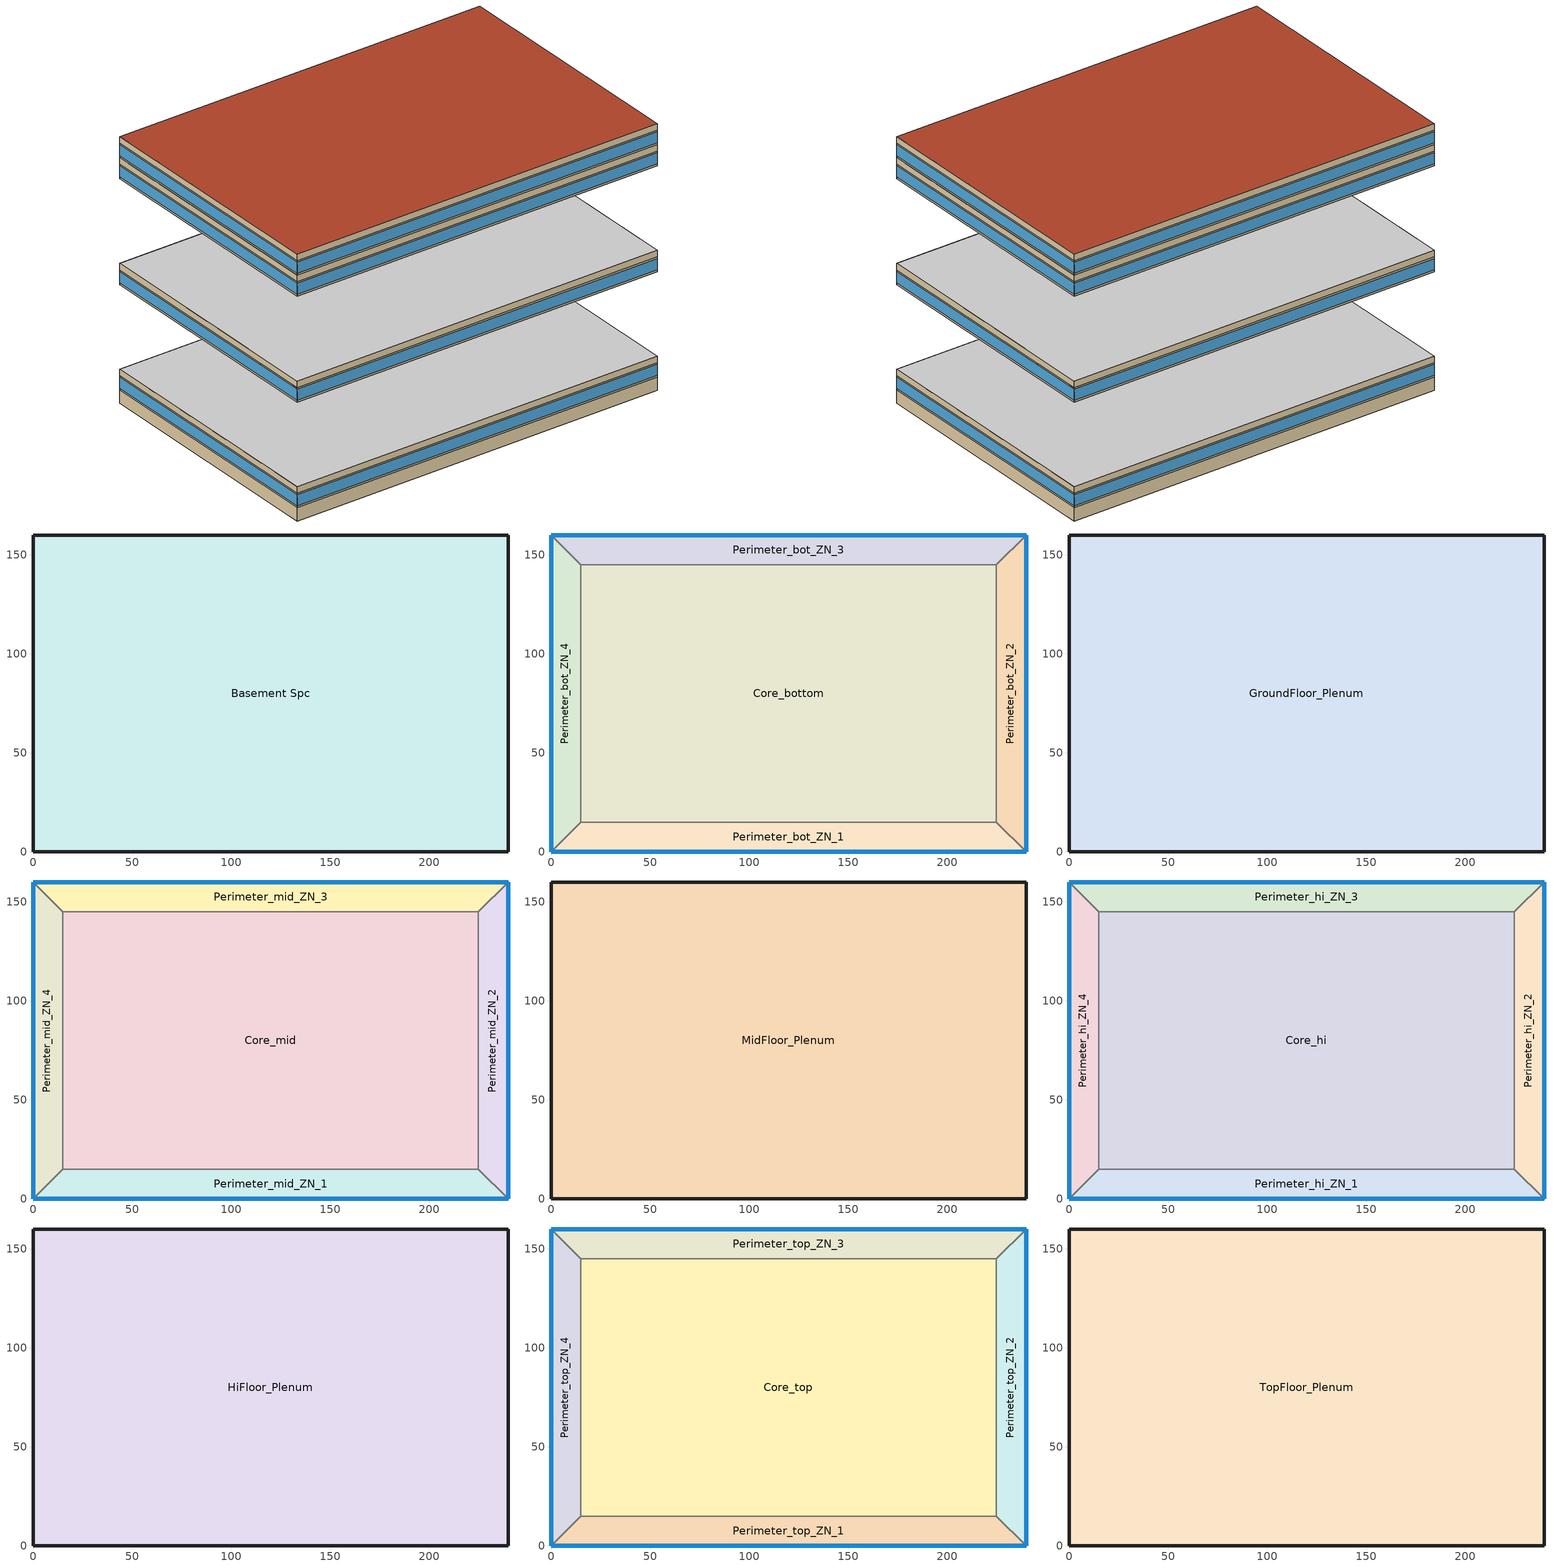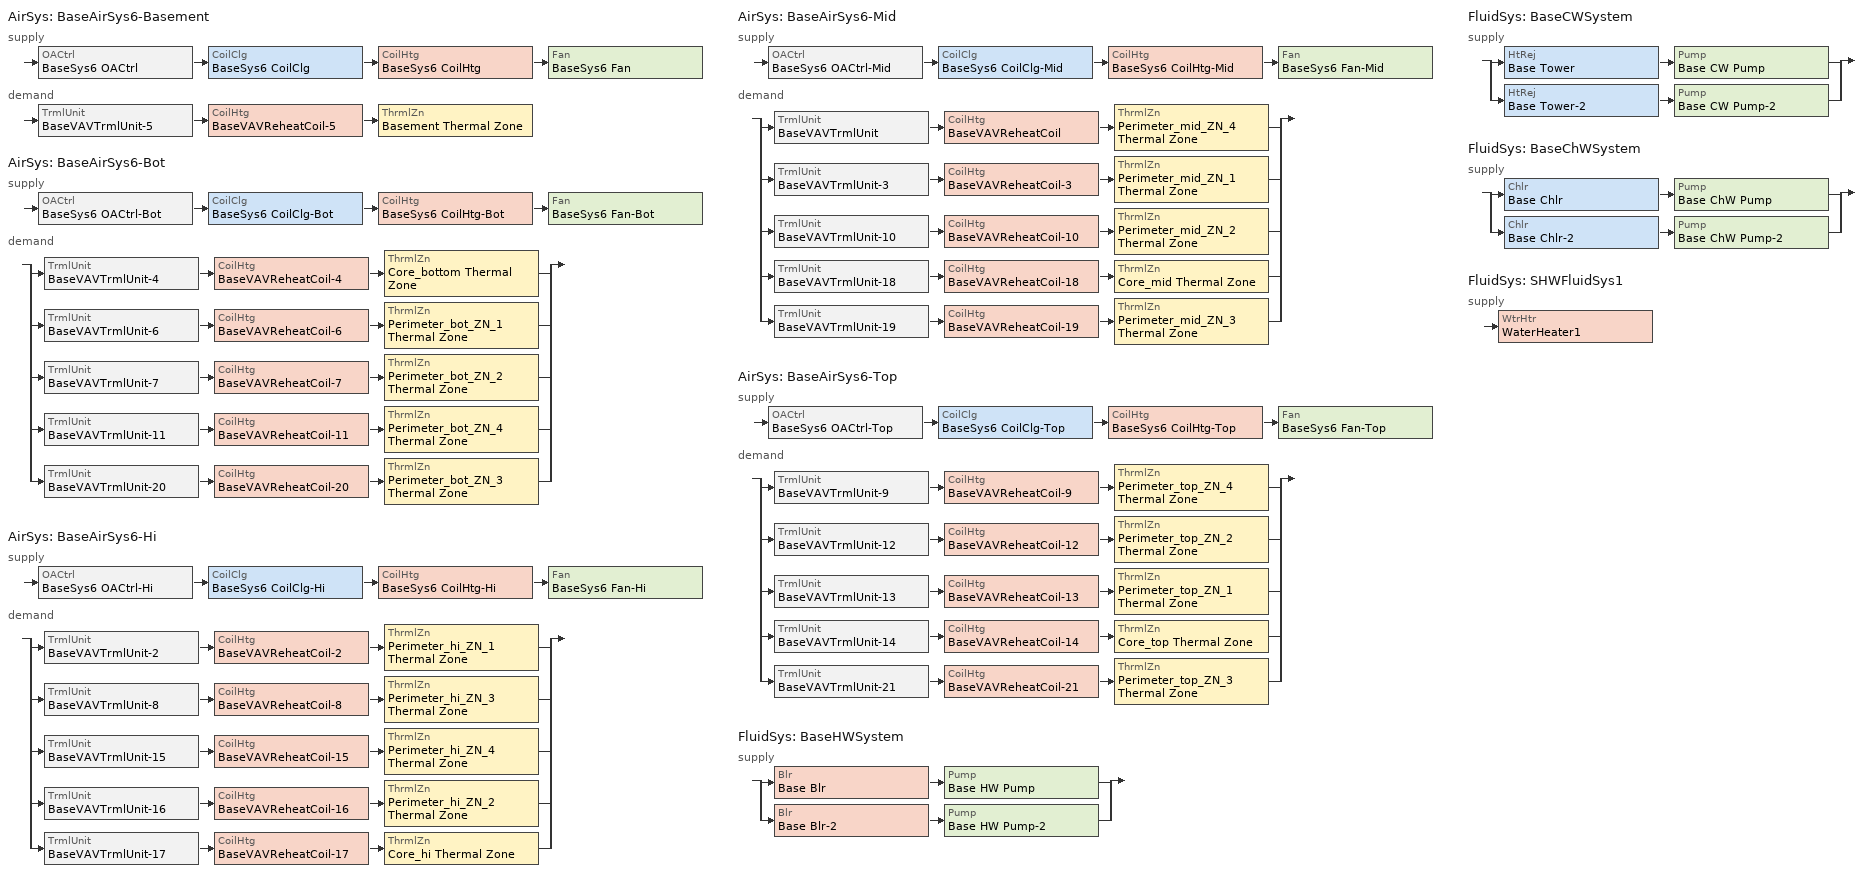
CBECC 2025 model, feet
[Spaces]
Basement Spc
 floor ground (NACM_BG Slab Floor): 239.85,159.9 239.85,0 0,0 0,159.9 z-8
 wall ground (NACM_Underground Wall): 239.85,0 239.85,159.9 0,159.9 0,0 239.85,0 z-8:0
Core_bottom
 floor to Basement Spc (NACM_Interior Floor): 224.85,144.9 224.85,15 15,15 15,144.9 z0
 wall to Perimeter_bot_ZN_2 (NACM_Interior Wall): 224.85,15 224.85,144.9 z0:9
 wall to Perimeter_bot_ZN_3 (NACM_Interior Wall): 224.85,144.9 15,144.9 z0:9
 wall to Perimeter_bot_ZN_1 (NACM_Interior Wall): 15,15 224.85,15 z0:9
 wall to Perimeter_bot_ZN_4 (NACM_Interior Wall): 15,144.9 15,15 z0:9
Perimeter_bot_ZN_2
 floor to Basement Spc (NACM_Interior Floor): 239.85,159.9 239.85,0 224.85,15 224.85,144.9 z0
 wall outside (NACM_Metal Framed Wall): 239.85,0 239.85,159.9 z0:9
 wall to Perimeter_bot_ZN_1 (NACM_Interior Wall): 224.85,15 239.85,0 z0:9
 wall to Perimeter_bot_ZN_3 (NACM_Interior Wall): 239.85,159.9 224.85,144.9 z0:9
 window (FixedWindow): 239.85,0.01 239.85,159.89 z1.44:8.2
Perimeter_bot_ZN_3
 floor to Basement Spc (NACM_Interior Floor): 239.85,159.9 224.85,144.9 15,144.9 0,159.9 z0
 wall outside (NACM_Metal Framed Wall): 239.85,159.9 0,159.9 z0:9
 wall to Perimeter_bot_ZN_4 (NACM_Interior Wall): 0,159.9 15,144.9 z0:9
 window (FixedWindow): 239.85,159.9 0,159.9 z1.44:8.2
Perimeter_bot_ZN_1
 floor to Basement Spc (NACM_Interior Floor): 224.85,15 239.85,0 0,0 15,15 z0
 wall outside (NACM_Metal Framed Wall): 0,0 239.85,0 z0:9
 wall to Perimeter_bot_ZN_4 (NACM_Interior Wall): 15,15 0,0 z0:9
 window (FixedWindow): 0,0 239.85,0 z1.44:8.2
Perimeter_bot_ZN_4
 floor to Basement Spc (NACM_Interior Floor): 0,159.9 15,144.9 15,15 0,0 z0
 wall outside (NACM_Metal Framed Wall): 0,159.9 0,0 z0:9
 window (FixedWindow): 0,159.89 0,0.01 z1.44:8.2
GroundFloor_Plenum
 floor to Core_bottom (NACM_Drop Ceiling): 224.85,144.9 224.85,15 15,15 15,144.9 z9
 floor to Perimeter_bot_ZN_1 (NACM_Drop Ceiling): 224.85,15 239.85,0 0,0 15,15 z9
 floor to Perimeter_bot_ZN_2 (NACM_Drop Ceiling): 239.85,159.9 239.85,0 224.85,15 224.85,144.9 z9
 floor to Perimeter_bot_ZN_3 (NACM_Drop Ceiling): 239.85,159.9 224.85,144.9 15,144.9 0,159.9 z9
 floor to Perimeter_bot_ZN_4 (NACM_Drop Ceiling): 0,159.9 15,144.9 15,15 0,0 z9
 wall outside (NACM_Metal Framed Wall): 239.85,0 239.85,159.9 0,159.9 0,0 239.85,0 z9:13
 ceiling inside (Interior Ceiling): 239.85,0 239.85,159.9 0,159.9 0,0 z13
Core_mid
 floor inside (NACM_Interior Floor): 224.85,144.9 224.85,15 15,15 15,144.9 z65
 wall to Perimeter_mid_ZN_2 (NACM_Interior Wall): 224.85,15 224.85,144.9 z65:74
 wall to Perimeter_mid_ZN_3 (NACM_Interior Wall): 224.85,144.9 15,144.9 z65:74
 wall to Perimeter_mid_ZN_1 (NACM_Interior Wall): 15,15 224.85,15 z65:74
 wall to Perimeter_mid_ZN_4 (NACM_Interior Wall): 15,144.9 15,15 z65:74
Perimeter_mid_ZN_2
 floor inside (NACM_Interior Floor): 239.85,159.9 239.85,0 224.85,15 224.85,144.9 z65
 wall outside (NACM_Metal Framed Wall): 239.85,0 239.85,159.9 z65:74
 wall to Perimeter_mid_ZN_1 (NACM_Interior Wall): 224.85,15 239.85,0 z65:74
 wall to Perimeter_mid_ZN_3 (NACM_Interior Wall): 239.85,159.9 224.85,144.9 z65:74
 window (FixedWindow): 239.85,0.01 239.85,159.89 z66.24:73
Perimeter_mid_ZN_3
 floor inside (NACM_Interior Floor): 239.85,159.9 224.85,144.9 15,144.9 0,159.9 z65
 wall outside (NACM_Metal Framed Wall): 239.85,159.9 0,159.9 z65:74
 wall to Perimeter_mid_ZN_4 (NACM_Interior Wall): 0,159.9 15,144.9 z65:74
 window (FixedWindow): 239.85,159.9 0,159.9 z66.24:73
Perimeter_mid_ZN_1
 floor inside (NACM_Interior Floor): 224.85,15 239.85,0 0,0 15,15 z65
 wall outside (NACM_Metal Framed Wall): 0,0 239.85,0 z65:74
 wall to Perimeter_mid_ZN_4 (NACM_Interior Wall): 15,15 0,0 z65:74
 window (FixedWindow): 0,0 239.85,0 z66.24:73
Perimeter_mid_ZN_4
 floor inside (NACM_Interior Floor): 0,159.9 15,144.9 15,15 0,0 z65
 wall outside (NACM_Metal Framed Wall): 0,159.9 0,0 z65:74
 window (FixedWindow): 0,159.89 0,0.01 z66.24:73
MidFloor_Plenum
 floor to Core_mid (NACM_Drop Ceiling): 224.85,144.9 224.85,15 15,15 15,144.9 z74
 floor to Perimeter_mid_ZN_1 (NACM_Drop Ceiling): 224.85,15 239.85,0 0,0 15,15 z74
 floor to Perimeter_mid_ZN_2 (NACM_Drop Ceiling): 239.85,159.9 239.85,0 224.85,15 224.85,144.9 z74
 floor to Perimeter_mid_ZN_3 (NACM_Drop Ceiling): 239.85,159.9 224.85,144.9 15,144.9 0,159.9 z74
 floor to Perimeter_mid_ZN_4 (NACM_Drop Ceiling): 0,159.9 15,144.9 15,15 0,0 z74
 wall outside (NACM_Metal Framed Wall): 239.85,0 239.85,159.9 0,159.9 0,0 239.85,0 z74:78
 ceiling inside (Interior Ceiling): 239.85,0 239.85,159.9 0,159.9 0,0 z78
Core_hi
 floor inside (NACM_Interior Floor): 224.85,144.9 224.85,15 15,15 15,144.9 z130
 wall to Perimeter_hi_ZN_2 (NACM_Interior Wall): 224.85,15 224.85,144.9 z130:139
 wall to Perimeter_hi_ZN_3 (NACM_Interior Wall): 224.85,144.9 15,144.9 z130:139
 wall to Perimeter_hi_ZN_1 (NACM_Interior Wall): 15,15 224.85,15 z130:139
 wall to Perimeter_hi_ZN_4 (NACM_Interior Wall): 15,144.9 15,15 z130:139
Perimeter_hi_ZN_2
 floor inside (NACM_Interior Floor): 239.85,159.9 239.85,0 224.85,15 224.85,144.9 z130
 wall outside (NACM_Metal Framed Wall): 239.85,0 239.85,159.9 z130:139
 wall to Perimeter_hi_ZN_1 (NACM_Interior Wall): 224.85,15 239.85,0 z130:139
 wall to Perimeter_hi_ZN_3 (NACM_Interior Wall): 239.85,159.9 224.85,144.9 z130:139
 window (FixedWindow): 239.85,0.01 239.85,159.89 z131.24:138
Perimeter_hi_ZN_3
 floor inside (NACM_Interior Floor): 239.85,159.9 224.85,144.9 15,144.9 0,159.9 z130
 wall outside (NACM_Metal Framed Wall): 239.85,159.9 0,159.9 z130:139
 wall to Perimeter_hi_ZN_4 (NACM_Interior Wall): 0,159.9 15,144.9 z130:139
 window (FixedWindow): 239.85,159.9 0,159.9 z131.24:138
Perimeter_hi_ZN_1
 floor inside (NACM_Interior Floor): 224.85,15 239.85,0 0,0 15,15 z130
 wall outside (NACM_Metal Framed Wall): 0,0 239.85,0 z130:139
 wall to Perimeter_hi_ZN_4 (NACM_Interior Wall): 15,15 0,0 z130:139
 window (FixedWindow): 0,0 239.85,0 z131.24:138
Perimeter_hi_ZN_4
 floor inside (NACM_Interior Floor): 0,159.9 15,144.9 15,15 0,0 z130
 wall outside (NACM_Metal Framed Wall): 0,159.9 0,0 z130:139
 window (FixedWindow): 0,159.89 0,0.01 z131.24:138
HiFloor_Plenum
 floor to Core_hi (NACM_Drop Ceiling): 224.85,144.9 224.85,15 15,15 15,144.9 z139
 floor to Perimeter_hi_ZN_1 (NACM_Drop Ceiling): 224.85,15 239.85,0 0,0 15,15 z139
 floor to Perimeter_hi_ZN_2 (NACM_Drop Ceiling): 239.85,159.9 239.85,0 224.85,15 224.85,144.9 z139
 floor to Perimeter_hi_ZN_3 (NACM_Drop Ceiling): 239.85,159.9 224.85,144.9 15,144.9 0,159.9 z139
 floor to Perimeter_hi_ZN_4 (NACM_Drop Ceiling): 0,159.9 15,144.9 15,15 0,0 z139
 wall outside (NACM_Metal Framed Wall): 239.85,0 239.85,159.9 0,159.9 0,0 239.85,0 z139:143
 ceiling inside (Interior Ceiling): 239.85,0 239.85,159.9 0,159.9 0,0 z143
Core_top
 floor inside (NACM_Interior Floor): 224.85,144.9 224.85,15 15,15 15,144.9 z143
 wall to Perimeter_top_ZN_2 (NACM_Interior Wall): 224.85,15 224.85,144.9 z143:152
 wall to Perimeter_top_ZN_3 (NACM_Interior Wall): 224.85,144.9 15,144.9 z143:152
 wall to Perimeter_top_ZN_1 (NACM_Interior Wall): 15,15 224.85,15 z143:152
 wall to Perimeter_top_ZN_4 (NACM_Interior Wall): 15,144.9 15,15 z143:152
Perimeter_top_ZN_2
 floor inside (NACM_Interior Floor): 239.85,159.9 239.85,0 224.85,15 224.85,144.9 z143
 wall outside (NACM_Metal Framed Wall): 239.85,0 239.85,159.9 z143:152
 wall to Perimeter_top_ZN_1 (NACM_Interior Wall): 224.85,15 239.85,0 z143:152
 wall to Perimeter_top_ZN_3 (NACM_Interior Wall): 239.85,159.9 224.85,144.9 z143:152
 window (FixedWindow): 239.85,0.01 239.85,159.89 z144.24:151
Perimeter_top_ZN_3
 floor inside (NACM_Interior Floor): 239.85,159.9 224.85,144.9 15,144.9 0,159.9 z143
 wall outside (NACM_Metal Framed Wall): 239.85,159.9 0,159.9 z143:152
 wall to Perimeter_top_ZN_4 (NACM_Interior Wall): 0,159.9 15,144.9 z143:152
 window (FixedWindow): 239.85,159.9 0,159.9 z144.24:151
Perimeter_top_ZN_1
 floor inside (NACM_Interior Floor): 224.85,15 239.85,0 0,0 15,15 z143
 wall outside (NACM_Metal Framed Wall): 0,0 239.85,0 z143:152
 wall to Perimeter_top_ZN_4 (NACM_Interior Wall): 15,15 0,0 z143:152
 window (FixedWindow): 0,0 239.85,0 z144.24:151
Perimeter_top_ZN_4
 floor inside (NACM_Interior Floor): 0,159.9 15,144.9 15,15 0,0 z143
 wall outside (NACM_Metal Framed Wall): 0,159.9 0,0 z143:152
 window (FixedWindow): 0,159.89 0,0.01 z144.24:151
TopFloor_Plenum
 floor to Core_top (NACM_Drop Ceiling): 224.85,144.9 224.85,15 15,15 15,144.9 z152
 floor to Perimeter_top_ZN_1 (NACM_Drop Ceiling): 224.85,15 239.85,0 0,0 15,15 z152
 floor to Perimeter_top_ZN_2 (NACM_Drop Ceiling): 239.85,159.9 239.85,0 224.85,15 224.85,144.9 z152
 floor to Perimeter_top_ZN_3 (NACM_Drop Ceiling): 239.85,159.9 224.85,144.9 15,144.9 0,159.9 z152
 floor to Perimeter_top_ZN_4 (NACM_Drop Ceiling): 0,159.9 15,144.9 15,15 0,0 z152
 wall outside (NACM_Metal Framed Wall): 239.85,0 239.85,159.9 0,159.9 0,0 239.85,0 z152:156
 roof outside (NACM_Roof): 239.85,0 239.85,159.9 0,159.9 0,0 z156
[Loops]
AirSys 'BaseAirSys6-Basement'
 supply: OACtrl 'BaseSys6 OACtrl' > CoilClg 'BaseSys6 CoilClg' > CoilHtg 'BaseSys6 CoilHtg' > Fan 'BaseSys6 Fan'
 demand: TrmlUnit 'BaseVAVTrmlUnit-5' > CoilHtg 'BaseVAVReheatCoil-5' > ThrmlZn 'Basement Thermal Zone'
AirSys 'BaseAirSys6-Bot'
 supply: OACtrl 'BaseSys6 OACtrl-Bot' > CoilClg 'BaseSys6 CoilClg-Bot' > CoilHtg 'BaseSys6 CoilHtg-Bot' > Fan 'BaseSys6 Fan-Bot'
 demand: split
  | TrmlUnit 'BaseVAVTrmlUnit-4' > CoilHtg 'BaseVAVReheatCoil-4' > ThrmlZn 'Core_bottom Thermal Zone'
  | TrmlUnit 'BaseVAVTrmlUnit-6' > CoilHtg 'BaseVAVReheatCoil-6' > ThrmlZn 'Perimeter_bot_ZN_1 Thermal Zone'
  | TrmlUnit 'BaseVAVTrmlUnit-7' > CoilHtg 'BaseVAVReheatCoil-7' > ThrmlZn 'Perimeter_bot_ZN_2 Thermal Zone'
  | TrmlUnit 'BaseVAVTrmlUnit-11' > CoilHtg 'BaseVAVReheatCoil-11' > ThrmlZn 'Perimeter_bot_ZN_4 Thermal Zone'
  | TrmlUnit 'BaseVAVTrmlUnit-20' > CoilHtg 'BaseVAVReheatCoil-20' > ThrmlZn 'Perimeter_bot_ZN_3 Thermal Zone'
AirSys 'BaseAirSys6-Hi'
 supply: OACtrl 'BaseSys6 OACtrl-Hi' > CoilClg 'BaseSys6 CoilClg-Hi' > CoilHtg 'BaseSys6 CoilHtg-Hi' > Fan 'BaseSys6 Fan-Hi'
 demand: split
  | TrmlUnit 'BaseVAVTrmlUnit-2' > CoilHtg 'BaseVAVReheatCoil-2' > ThrmlZn 'Perimeter_hi_ZN_1 Thermal Zone'
  | TrmlUnit 'BaseVAVTrmlUnit-8' > CoilHtg 'BaseVAVReheatCoil-8' > ThrmlZn 'Perimeter_hi_ZN_3 Thermal Zone'
  | TrmlUnit 'BaseVAVTrmlUnit-15' > CoilHtg 'BaseVAVReheatCoil-15' > ThrmlZn 'Perimeter_hi_ZN_4 Thermal Zone'
  | TrmlUnit 'BaseVAVTrmlUnit-16' > CoilHtg 'BaseVAVReheatCoil-16' > ThrmlZn 'Perimeter_hi_ZN_2 Thermal Zone'
  | TrmlUnit 'BaseVAVTrmlUnit-17' > CoilHtg 'BaseVAVReheatCoil-17' > ThrmlZn 'Core_hi Thermal Zone'
AirSys 'BaseAirSys6-Mid'
 supply: OACtrl 'BaseSys6 OACtrl-Mid' > CoilClg 'BaseSys6 CoilClg-Mid' > CoilHtg 'BaseSys6 CoilHtg-Mid' > Fan 'BaseSys6 Fan-Mid'
 demand: split
  | TrmlUnit 'BaseVAVTrmlUnit' > CoilHtg 'BaseVAVReheatCoil' > ThrmlZn 'Perimeter_mid_ZN_4 Thermal Zone'
  | TrmlUnit 'BaseVAVTrmlUnit-3' > CoilHtg 'BaseVAVReheatCoil-3' > ThrmlZn 'Perimeter_mid_ZN_1 Thermal Zone'
  | TrmlUnit 'BaseVAVTrmlUnit-10' > CoilHtg 'BaseVAVReheatCoil-10' > ThrmlZn 'Perimeter_mid_ZN_2 Thermal Zone'
  | TrmlUnit 'BaseVAVTrmlUnit-18' > CoilHtg 'BaseVAVReheatCoil-18' > ThrmlZn 'Core_mid Thermal Zone'
  | TrmlUnit 'BaseVAVTrmlUnit-19' > CoilHtg 'BaseVAVReheatCoil-19' > ThrmlZn 'Perimeter_mid_ZN_3 Thermal Zone'
AirSys 'BaseAirSys6-Top'
 supply: OACtrl 'BaseSys6 OACtrl-Top' > CoilClg 'BaseSys6 CoilClg-Top' > CoilHtg 'BaseSys6 CoilHtg-Top' > Fan 'BaseSys6 Fan-Top'
 demand: split
  | TrmlUnit 'BaseVAVTrmlUnit-9' > CoilHtg 'BaseVAVReheatCoil-9' > ThrmlZn 'Perimeter_top_ZN_4 Thermal Zone'
  | TrmlUnit 'BaseVAVTrmlUnit-12' > CoilHtg 'BaseVAVReheatCoil-12' > ThrmlZn 'Perimeter_top_ZN_2 Thermal Zone'
  | TrmlUnit 'BaseVAVTrmlUnit-13' > CoilHtg 'BaseVAVReheatCoil-13' > ThrmlZn 'Perimeter_top_ZN_1 Thermal Zone'
  | TrmlUnit 'BaseVAVTrmlUnit-14' > CoilHtg 'BaseVAVReheatCoil-14' > ThrmlZn 'Core_top Thermal Zone'
  | TrmlUnit 'BaseVAVTrmlUnit-21' > CoilHtg 'BaseVAVReheatCoil-21' > ThrmlZn 'Perimeter_top_ZN_3 Thermal Zone'
FluidSys 'BaseHWSystem'
 supply: split
  | Blr 'Base Blr' > Pump 'Base HW Pump'
  | Blr 'Base Blr-2' > Pump 'Base HW Pump-2'
FluidSys 'BaseCWSystem'
 supply: split
  | HtRej 'Base Tower' > Pump 'Base CW Pump'
  | HtRej 'Base Tower-2' > Pump 'Base CW Pump-2'
FluidSys 'BaseChWSystem'
 supply: split
  | Chlr 'Base Chlr' > Pump 'Base ChW Pump'
  | Chlr 'Base Chlr-2' > Pump 'Base ChW Pump-2'
FluidSys 'SHWFluidSys1'
 supply: WtrHtr 'WaterHeater1'
[Proj]
040006-OffLrg-Run05: ZipCode=90045; CompType=NewComplete
[Bldg]
Large Office: TotStoryCnt=13; AboveGrdStoryCnt=12
[ConsAssm]
NACM_Metal Framed Wall: CompatibleSurfType=ExteriorWall; MatRef[1]=NACM_Stucco 7/8in; MatRef[2]=NACM_Building Paper; MatRef[3]=NACM_Wall Insulation_EPS 3in; MatRef[4]=NACM_AGMtlWall_16inOC; MatRef[5]=NACM_Gypsum Board 1/2in
NACM_Roof: CompatibleSurfType=Roof; MatRef[1]=NACM_Metal Framing_R-0; MatRef[2]=NACM_Roof Ins_EPS 3.5in; CRRCInitialRefl=0.9; CRRCAgedRefl=0.63; CRRCInitialEmit=0.85; CRRCAgedEmit=0.75; CRRCProdID=XXXX-XXXX
NACM_Interior Wall: CompatibleSurfType=InteriorWall; MatRef[1]=NACM_Gypsum Board 5/8in; MatRef[2]=NACM_Gypsum Board 5/8in
NACM_BG Slab Floor: CompatibleSurfType=UndergroundFloor; SlabType=UnheatedSlabBelowGrade; SlabInsOrientation=24inHorizontal; SlabInsThrmlR=R15
NACM_Drop Ceiling: CompatibleSurfType=InteriorFloor; MatRef[1]=NACM_Acoustic Tile 3/4in
NACM_Underground Wall: CompatibleSurfType=UndergroundWall; MatRef[1]=NACM_Concrete 4in_140lb/ft3; MatRef[2]=NACM_Wall Insulation_EPS 1.5in; MatRef[3]=NACM_Gypsum Board 5/8in
NACM_Interior Floor: CompatibleSurfType=InteriorFloor; MatRef[1]=NACM_Concrete 4in_140lb/ft3; MatRef[2]=NACM_Carpet 3/4in
Interior Ceiling: CompatibleSurfType=Ceiling; MatRef[1]=NACM_Acoustic Tile 3/4in
[FenCons]
FixedWindow: FenType=VerticalFenestration; FenProdType=FixedWindow; AssmContext=Manufactured; CertificationMthd=NFRCRated; WinDivider=DividerBtwnPanesLessThan7_16in; SHGC=0.25; UFactor=0.26; VT=0.42
[Mat]
NACM_Stucco 7/8in: CodeCat=Plastering Materials; CodeItem=Stucco - 7/8 in.
NACM_Building Paper: CodeCat=Building Membrane; CodeItem=Building Paper - 1/16 in.
NACM_Concrete 4in_140lb/ft3: CodeCat=Concrete; CodeItem=Concrete - 140 lb/ft3 - 4 in.
NACM_Carpet 3/4in: CodeCat=Finish Materials; CodeItem=Carpet - 3/4 in.
NACM_AGMtlWall_16inOC: CodeCat=Air; CodeItem=Air - Metal Wall Framing - 16 or 24 in. OC; FrmMat=Metal; FrmConfig=Wall16inOC; FrmDepth=5_5In; CavityInsOpt=R-19
NACM_Gypsum Board 5/8in: CodeCat=Bldg Board and Siding; CodeItem=Gypsum Board - 5/8 in.
NACM_Acoustic Tile 3/4in: CodeCat=Finish Materials; CodeItem=Acoustic Tile - 3/4 in.
NACM_Wall Insulation_EPS 1.5in: CodeCat=Insulation Board; CodeItem=Expanded Polystyrene - EPS - 1 1/2 in. R6.3
NACM_Gypsum Board 1/2in: CodeCat=Bldg Board and Siding; CodeItem=Gypsum Board - 1/2 in.
NACM_Roof Ins_EPS 3.5in: CodeCat=Insulation Board; CodeItem=Expanded Polystyrene - EPS - 3 1/2 in. R15
NACM_Metal Framing_R-0: CodeCat=Roofing; CodeItem=Metal Standing Seam - 1/16 in.
NACM_Wall Insulation_EPS 3in: CodeCat=Insulation Board; CodeItem=Expanded Polystyrene - EPS - 3 in. R13
[Story]
Name | Mult
Basement; GroundFloor; TopFloor
MidFloor; HiFloor | 5
[Spc]
Name | Story | CondgType | ThrmlZnRef | Vol | SpcFuncDefaultsRef | SHWFluidSegRef
Basement Spc | Basement | DirectlyConditioned | Basement Thermal Zone | 306899 | Office Mod Defaults | SHWSupply1
Core_bottom | GroundFloor |  | Core_bottom Thermal Zone | 245391 | Office Mod Defaults | SHWSupply1
GroundFloor_Plenum | GroundFloor | Plenum | GroundFloor_Plenum Thermal Zone | 153412
Perimeter_bot_ZN_1 | GroundFloor |  | Perimeter_bot_ZN_1 Thermal Zone | 30371.4 | Office Mod Defaults | SHWSupply1
Perimeter_bot_ZN_2 | GroundFloor |  | Perimeter_bot_ZN_2 Thermal Zone | 19572.1 | Office Mod Defaults | SHWSupply1
Perimeter_bot_ZN_3 | GroundFloor |  | Perimeter_bot_ZN_3 Thermal Zone | 30370.8 | Office Mod Defaults | SHWSupply1
Perimeter_bot_ZN_4 | GroundFloor |  | Perimeter_bot_ZN_4 Thermal Zone | 19572.1 | Office Mod Defaults | SHWSupply1
Core_mid | MidFloor |  | Core_mid Thermal Zone | 245391 | Office Mod Defaults | SHWSupply1
MidFloor_Plenum | MidFloor | Plenum | MidFloor_Plenum Thermal Zone | 153412
Perimeter_mid_ZN_1 | MidFloor |  | Perimeter_mid_ZN_1 Thermal Zone | 30371.4 | Office Mod Defaults | SHWSupply1
Perimeter_mid_ZN_2 | MidFloor |  | Perimeter_mid_ZN_2 Thermal Zone | 19572.1 | Office Mod Defaults | SHWSupply1
Perimeter_mid_ZN_3 | MidFloor |  | Perimeter_mid_ZN_3 Thermal Zone | 30370.8 | Office Mod Defaults | SHWSupply1
Perimeter_mid_ZN_4 | MidFloor |  | Perimeter_mid_ZN_4 Thermal Zone | 19572.1 | Office Mod Defaults | SHWSupply1
Core_hi | HiFloor |  | Core_hi Thermal Zone | 245391 | Office Mod Defaults | SHWSupply1
HiFloor_Plenum | HiFloor | Plenum | HiFloor_Plenum Thermal Zone | 153412
Perimeter_hi_ZN_1 | HiFloor |  | Perimeter_hi_ZN_1 Thermal Zone | 30371.4 | Office Mod Defaults | SHWSupply1
Perimeter_hi_ZN_2 | HiFloor |  | Perimeter_hi_ZN_2 Thermal Zone | 19572.1 | Office Mod Defaults | SHWSupply1
Perimeter_hi_ZN_3 | HiFloor |  | Perimeter_hi_ZN_3 Thermal Zone | 30370.8 | Office Mod Defaults | SHWSupply1
Perimeter_hi_ZN_4 | HiFloor |  | Perimeter_hi_ZN_4 Thermal Zone | 19572.1 | Office Mod Defaults | SHWSupply1
Core_top | TopFloor |  | Core_top Thermal Zone | 245391 | Office Mod Defaults | SHWSupply1
Perimeter_top_ZN_1 | TopFloor |  | Perimeter_top_ZN_1 Thermal Zone | 30371.4 | Office Mod Defaults | SHWSupply1
Perimeter_top_ZN_2 | TopFloor |  | Perimeter_top_ZN_2 Thermal Zone | 19572.1 | Office Mod Defaults | SHWSupply1
Perimeter_top_ZN_3 | TopFloor |  | Perimeter_top_ZN_3 Thermal Zone | 30370.8 | Office Mod Defaults | SHWSupply1
Perimeter_top_ZN_4 | TopFloor |  | Perimeter_top_ZN_4 Thermal Zone | 19572.1 | Office Mod Defaults | SHWSupply1
TopFloor_Plenum | TopFloor | Plenum | TopFloor_Plenum Thermal Zone | 153412
[ThrmlZn]
Name | Type | PriAirCondgSysRef[1]
Perimeter_mid_ZN_4 Thermal Zone; Perimeter_mid_ZN_1 Thermal Zone; Perimeter_mid_ZN_2 Thermal Zone; Core_mid Thermal Zone; Perimeter_mid_ZN_3 Thermal Zone | Conditioned | BaseAirSys6-Mid
Perimeter_hi_ZN_1 Thermal Zone; Perimeter_hi_ZN_3 Thermal Zone; Perimeter_hi_ZN_4 Thermal Zone; Perimeter_hi_ZN_2 Thermal Zone; Core_hi Thermal Zone | Conditioned | BaseAirSys6-Hi
Core_bottom Thermal Zone; Perimeter_bot_ZN_1 Thermal Zone; Perimeter_bot_ZN_2 Thermal Zone; Perimeter_bot_ZN_4 Thermal Zone; Perimeter_bot_ZN_3 Thermal Zone | Conditioned | BaseAirSys6-Bot
Basement Thermal Zone | Conditioned | BaseAirSys6-Basement
Perimeter_top_ZN_4 Thermal Zone; Perimeter_top_ZN_2 Thermal Zone; Perimeter_top_ZN_1 Thermal Zone; Core_top Thermal Zone; Perimeter_top_ZN_3 Thermal Zone | Conditioned | BaseAirSys6-Top
MidFloor_Plenum Thermal Zone; TopFloor_Plenum Thermal Zone; GroundFloor_Plenum Thermal Zone; HiFloor_Plenum Thermal Zone | Plenum
[AirSys] Type=VAV; CtrlSysType=DDCToZone; ReheatCtrlMthd=DualMaximum; OptStart=1; ClgCtrl=WarmestResetFlowFirst
Name | AirFlowPerSqFt | AirFlowPerTon | Cnt
BaseAirSys6-Basement | 0.754 | 706
BaseAirSys6-Bot | 0.964 | 536.8
BaseAirSys6-Hi | 1.049 | 358.4 | 5
BaseAirSys6-Mid | 1.049 | 375.8 | 5
BaseAirSys6-Top | 1.1 | 341
[AirSeg] Path=Ducted
Name | Sys | Type
BaseSys6 SupAirSeg | BaseAirSys6-Basement | Supply
BaseSys6 RetAirSeg | BaseAirSys6-Basement | Return
BaseSys6 SupAirSeg-Bot | BaseAirSys6-Bot | Supply
BaseSys6 RetAirSeg-Bot | BaseAirSys6-Bot | Return
BaseSys6 SupAirSeg-Hi | BaseAirSys6-Hi | Supply
BaseSys6 RetAirSeg-Hi | BaseAirSys6-Hi | Return
BaseSys6 SupAirSeg-Mid | BaseAirSys6-Mid | Supply
BaseSys6 RetAirSeg-Mid | BaseAirSys6-Mid | Return
BaseSys6 SupAirSeg-Top | BaseAirSys6-Top | Supply
BaseSys6 RetAirSeg-Top | BaseAirSys6-Top | Return
[CoilClg] Type=ChilledWater; FluidSegInRef=BaseChWPrimSupSeg; FluidSegOutRef=BaseChWPrimRetSeg
Name | Sys
BaseSys6 CoilClg | BaseAirSys6-Basement
BaseSys6 CoilClg-Bot | BaseAirSys6-Bot
BaseSys6 CoilClg-Hi | BaseAirSys6-Hi
BaseSys6 CoilClg-Mid | BaseAirSys6-Mid
BaseSys6 CoilClg-Top | BaseAirSys6-Top
[CoilHtg] Type=HotWater; FluidSegInRef=BaseHWPrimSupSeg; FluidSegOutRef=BaseHWPrimRetSeg
Name | Sys | CapTotNetRtd
BaseSys6 CoilHtg | BaseAirSys6-Basement | 354000
BaseVAVReheatCoil-5 | BaseAirSys6-Basement | 61000
BaseSys6 CoilHtg-Bot; BaseVAVReheatCoil-4; BaseVAVReheatCoil-6; BaseVAVReheatCoil-7; BaseVAVReheatCoil-11; BaseVAVReheatCoil-20 | BaseAirSys6-Bot
BaseSys6 CoilHtg-Hi; BaseVAVReheatCoil-2; BaseVAVReheatCoil-8; BaseVAVReheatCoil-15; BaseVAVReheatCoil-16; BaseVAVReheatCoil-17 | BaseAirSys6-Hi
BaseSys6 CoilHtg-Mid; BaseVAVReheatCoil; BaseVAVReheatCoil-3; BaseVAVReheatCoil-10; BaseVAVReheatCoil-18; BaseVAVReheatCoil-19 | BaseAirSys6-Mid
BaseSys6 CoilHtg-Top; BaseVAVReheatCoil-9; BaseVAVReheatCoil-12; BaseVAVReheatCoil-13; BaseVAVReheatCoil-14; BaseVAVReheatCoil-21 | BaseAirSys6-Top
[Fan] CtrlMthd=VariableSpeedDrive
Name | Sys
BaseSys6 Fan | BaseAirSys6-Basement
BaseSys6 Fan-Bot | BaseAirSys6-Bot
BaseSys6 Fan-Hi | BaseAirSys6-Hi
BaseSys6 Fan-Mid | BaseAirSys6-Mid
BaseSys6 Fan-Top | BaseAirSys6-Top
[TrmlUnit] Type=VAVReheatBox
Name | Sys | ZnServedRef | PriAirSegRef | PriAirFlowMax
BaseVAVTrmlUnit-5 | BaseAirSys6-Basement | Basement Thermal Zone | BaseSys6 SupAirSeg
BaseVAVTrmlUnit-4 | BaseAirSys6-Bot | Core_bottom Thermal Zone | BaseSys6 SupAirSeg-Bot
BaseVAVTrmlUnit-6 | BaseAirSys6-Bot | Perimeter_bot_ZN_1 Thermal Zone | BaseSys6 SupAirSeg-Bot | 3600
BaseVAVTrmlUnit-7 | BaseAirSys6-Bot | Perimeter_bot_ZN_2 Thermal Zone | BaseSys6 SupAirSeg-Bot
BaseVAVTrmlUnit-11 | BaseAirSys6-Bot | Perimeter_bot_ZN_4 Thermal Zone | BaseSys6 SupAirSeg-Bot
BaseVAVTrmlUnit-20 | BaseAirSys6-Bot | Perimeter_bot_ZN_3 Thermal Zone | BaseSys6 SupAirSeg-Bot
BaseVAVTrmlUnit-2 | BaseAirSys6-Hi | Perimeter_hi_ZN_1 Thermal Zone | BaseSys6 SupAirSeg-Hi
BaseVAVTrmlUnit-8 | BaseAirSys6-Hi | Perimeter_hi_ZN_3 Thermal Zone | BaseSys6 SupAirSeg-Hi
BaseVAVTrmlUnit-15 | BaseAirSys6-Hi | Perimeter_hi_ZN_4 Thermal Zone | BaseSys6 SupAirSeg-Hi
BaseVAVTrmlUnit-16 | BaseAirSys6-Hi | Perimeter_hi_ZN_2 Thermal Zone | BaseSys6 SupAirSeg-Hi
BaseVAVTrmlUnit-17 | BaseAirSys6-Hi | Core_hi Thermal Zone | BaseSys6 SupAirSeg-Hi
BaseVAVTrmlUnit | BaseAirSys6-Mid | Perimeter_mid_ZN_4 Thermal Zone | BaseSys6 SupAirSeg-Mid
BaseVAVTrmlUnit-3 | BaseAirSys6-Mid | Perimeter_mid_ZN_1 Thermal Zone | BaseSys6 SupAirSeg-Mid
BaseVAVTrmlUnit-10 | BaseAirSys6-Mid | Perimeter_mid_ZN_2 Thermal Zone | BaseSys6 SupAirSeg-Mid
BaseVAVTrmlUnit-18 | BaseAirSys6-Mid | Core_mid Thermal Zone | BaseSys6 SupAirSeg-Mid
BaseVAVTrmlUnit-19 | BaseAirSys6-Mid | Perimeter_mid_ZN_3 Thermal Zone | BaseSys6 SupAirSeg-Mid
BaseVAVTrmlUnit-9 | BaseAirSys6-Top | Perimeter_top_ZN_4 Thermal Zone | BaseSys6 SupAirSeg-Top
BaseVAVTrmlUnit-12 | BaseAirSys6-Top | Perimeter_top_ZN_2 Thermal Zone | BaseSys6 SupAirSeg-Top
BaseVAVTrmlUnit-13 | BaseAirSys6-Top | Perimeter_top_ZN_1 Thermal Zone | BaseSys6 SupAirSeg-Top
BaseVAVTrmlUnit-14 | BaseAirSys6-Top | Core_top Thermal Zone | BaseSys6 SupAirSeg-Top
BaseVAVTrmlUnit-21 | BaseAirSys6-Top | Perimeter_top_ZN_3 Thermal Zone | BaseSys6 SupAirSeg-Top
[OACtrl] EconoCtrlMthd=DifferentialDryBulb; EconoIntegration=Integrated
Name | Sys | AirSegSupRef | AirSegRetRef
BaseSys6 OACtrl | BaseAirSys6-Basement | BaseSys6 SupAirSeg | BaseSys6 RetAirSeg
BaseSys6 OACtrl-Bot | BaseAirSys6-Bot | BaseSys6 SupAirSeg-Bot | BaseSys6 RetAirSeg-Bot
BaseSys6 OACtrl-Hi | BaseAirSys6-Hi | BaseSys6 SupAirSeg-Hi | BaseSys6 RetAirSeg-Hi
BaseSys6 OACtrl-Mid | BaseAirSys6-Mid | BaseSys6 SupAirSeg-Mid | BaseSys6 RetAirSeg-Mid
BaseSys6 OACtrl-Top | BaseAirSys6-Top | BaseSys6 SupAirSeg-Top | BaseSys6 RetAirSeg-Top
[FluidSys]
BaseHWSystem: Type=HotWater
BaseCWSystem: Type=CondenserWater; DsgnSupWtrTemp=81.8; DsgnSupWtrDelT=10; TempCtrl=Fixed; FixedSupTemp=70
BaseChWSystem: Type=ChilledWater; CtrlType=DDC
SHWFluidSys1: Type=ServiceHotWater
[FluidSeg]
Name | Sys | Type | Src
BaseHWPrimSupSeg | BaseHWSystem | PrimarySupply
BaseHWPrimRetSeg | BaseHWSystem | PrimaryReturn
BaseCWPrimSupSeg | BaseCWSystem | PrimarySupply
BaseCWPrimRetSeg | BaseCWSystem | PrimaryReturn
BaseChWPrimSupSeg | BaseChWSystem | PrimarySupply
BaseChWPrimRetSeg | BaseChWSystem | PrimaryReturn
SHWSupply1 | SHWFluidSys1 | PrimarySupply
SHWMakeup1 | SHWFluidSys1 | MakeupFluid | MunicipalWater
[Blr] Sys=BaseHWSystem; Type=HotWater; FuelSrc=Gas; DraftType=MechanicalNoncondensing; FluidSegInRef=BaseHWPrimRetSeg; FluidSegOutRef=BaseHWPrimSupSeg; CapRtd=2.88723e+06; ThrmlEff=0.82
Base Blr; Base Blr-2
[Pump]
Name | Sys | SpdCtrl | OperCtrl
Base HW Pump | BaseHWSystem | ConstantSpeed
Base HW Pump-2 | BaseHWSystem | ConstantSpeed | OnDemand
Base CW Pump; Base CW Pump-2 | BaseCWSystem | ConstantSpeed | OnDemand
Base ChW Pump; Base ChW Pump-2 | BaseChWSystem | VariableSpeed | OnDemand
[HtRej] Sys=BaseCWSystem; Type=OpenTower; FanType=Axial; ModCtrl=VariableSpeedDrive; FluidSegInRef=BaseCWPrimRetSeg; FluidSegOutRef=BaseCWPrimSupSeg; CellCnt=1; CapRtd=6.15176e+06; TotFanHP=20.4981; AirFlowCap=85270.6; WtrFlowCap=1229.88; LowSpdAirFlowRat=0.5; MinSpdRat=0.5
Base Tower; Base Tower-2
[Chlr] Sys=BaseChWSystem; Type=Centrifugal; FuelSrc=Electric; CndsrType=Fluid; CndsrFluidSegInRef=BaseCWPrimSupSeg; CndsrFluidSegOutRef=BaseCWPrimRetSeg; EvapFluidSegInRef=BaseChWPrimRetSeg; EvapFluidSegOutRef=BaseChWPrimSupSeg; CapRtd=5.2688e+06; KwPerTon=0.585; IPLVKwPerTon=0.38
Base Chlr; Base Chlr-2
[WtrHtr]
WaterHeater1: Sys=SHWFluidSys1; FluidSegOutRef=SHWSupply1; FluidSegMakeupRef=SHWMakeup1; StorCap=500; EF=0.77; ThrmlEff=0.85; CapRtd=365000
[SpcFuncDefaults]
Office Mod Defaults: SpcFunc=Office Area (>250 square feet); OccLatHtRt=206; OccSchRef=Office Occupancy; IntLtgRegSchRef=Office Lights; IntLtgRegHtGnRadFrac=0.7; RecptSchRef=Office Receptacle; ProcElecSchRef=Office Receptacle; CommRfrgEqpSchRef=Office Refrigeration; ElevSchRef=Office Elevator; ProcGasSchRef=Office Receptacle; HotWtrHtgSchRef=Office ServiceHotWater
[Sch] Type=Fraction
Name | EndMonth[1] | EndDay[1] | SchWeekRef[1]
Office Occupancy | 12 | 31 | OfficeOccupancyWk
Office Receptacle | 12 | 31 | OfficeReceptacleWk
Office ServiceHotWater | 12 | 31 | OfficeServiceHotWaterWk
Office Elevator |  |  | OfficeElevatorWk
Office Lights | 12 | 31 | OfficeLightsWk
Office Refrigeration |  |  | OfficeRefrigerationWk
[SchWeek] Type=Fraction
Name | SchDaySunRef | SchDayMonRef | SchDayTueRef | SchDayWedRef | SchDayThuRef | SchDayFriRef | SchDaySatRef | SchDayHolRef | SchDayClgDDRef | SchDayHtgDDRef | SchDayWDRef
OfficeOccupancyWk | OfficeOccupancySun | OfficeOccupancyWD | OfficeOccupancyWD | OfficeOccupancyWD | OfficeOccupancyWD | OfficeOccupancyWD | OfficeOccupancySat | OfficeOccupancySun | OnDay | OffDay
OfficeReceptacleWk | OfficeReceptacleSun | OfficeReceptacleWD | OfficeReceptacleWD | OfficeReceptacleWD | OfficeReceptacleWD | OfficeReceptacleWD | OfficeReceptacleSat | OfficeReceptacleSun | OnDay | OffDay
OfficeServiceHotWaterWk | OfficeServiceHotWaterSun | OfficeServiceHotWaterWD | OfficeServiceHotWaterWD | OfficeServiceHotWaterWD | OfficeServiceHotWaterWD | OfficeServiceHotWaterWD | OfficeServiceHotWaterSat | OfficeServiceHotWaterSun | OnDay | OffDay
OfficeElevatorWk | OfficeElevatorSun |  |  |  |  |  | OfficeElevatorSat |  |  |  | OfficeElevatorWD
OfficeLightsWk | OfficeLightsSun | OfficeLightsWD | OfficeLightsWD | OfficeLightsWD | OfficeLightsWD | OfficeLightsWD | OfficeLightsSat | OfficeLightsSun | OnDay | OffDay
OfficeRefrigerationWk | OfficeRefrigerationSat |  |  |  |  |  | OfficeRefrigerationSun |  |  |  | OfficeRefrigerationWD
[SchDay] Type=Fraction
Name | Hr
OfficeOccupancySun | ( 0, 0, 0, 0, 0, 0, 0.05, 0.05, 0.05, 0.05, 0.05, 0.05, 0.05, 0.05, 0.05, 0.05, 0.05, 0.05, 0, 0, 0, 0, 0, 0 )
OfficeOccupancyWD | ( 0, 0, 0, 0, 0, 0, 0.1, 0.2, 0.95, 0.95, 0.95, 0.95, 0.5, 0.95, 0.95, 0.95, 0.95, 0.3, 0.1, 0.1, 0.1, 0.1, 0.05, 0.05 )
OfficeOccupancySat | ( 0, 0, 0, 0, 0, 0, 0.1, 0.1, 0.3, 0.3, 0.3, 0.3, 0.1, 0.1, 0.1, 0.1, 0.1, 0.05, 0.05, 0, 0, 0, 0, 0 )
OfficeReceptacleSun; OfficeLightsSun | ( 0.05, 0.05, 0.05, 0.05, 0.05, 0.05, 0.05, 0.05, 0.05, 0.05, 0.05, 0.05, 0.05, 0.05, 0.05, 0.05, 0.05, 0.05, 0.05, 0.05, 0.05, 0.05, 0.05, 0.05 )
OfficeReceptacleWD | ( 0.05, 0.05, 0.05, 0.05, 0.05, 0.1, 0.1, 0.3, 0.9, 0.9, 0.9, 0.9, 0.9, 0.9, 0.9, 0.9, 0.9, 0.5, 0.3, 0.3, 0.2, 0.2, 0.1, 0.05 )
OfficeReceptacleSat; OfficeLightsSat | ( 0.05, 0.05, 0.05, 0.05, 0.05, 0.05, 0.1, 0.1, 0.3, 0.3, 0.3, 0.3, 0.15, 0.15, 0.15, 0.15, 0.15, 0.05, 0.05, 0.05, 0.05, 0.05, 0.05, 0.05 )
OfficeServiceHotWaterSun | ( 0.04, 0.04, 0.04, 0.04, 0.04, 0.07, 0.04, 0.04, 0.04, 0.04, 0.04, 0.06, 0.06, 0.09, 0.06, 0.04, 0.04, 0.04, 0.04, 0.04, 0.04, 0.07, 0.04, 0.04 )
OfficeServiceHotWaterWD | ( 0.05, 0.05, 0.05, 0.05, 0.05, 0.08, 0.07, 0.19, 0.35, 0.38, 0.39, 0.47, 0.57, 0.54, 0.34, 0.33, 0.44, 0.26, 0.21, 0.15, 0.17, 0.08, 0.05, 0.05 )
OfficeServiceHotWaterSat | ( 0.05, 0.05, 0.05, 0.05, 0.05, 0.08, 0.07, 0.11, 0.15, 0.21, 0.19, 0.23, 0.2, 0.19, 0.15, 0.12, 0.14, 0.07, 0.07, 0.07, 0.07, 0.09, 0.05, 0.05 )
OfficeElevatorWD | ( 0, 0, 0, 0, 0, 0, 0, 0.35, 0.69, 0.43, 0.37, 0.43, 0.58, 0.48, 0.37, 0.37, 0.46, 0.62, 0.2, 0.12, 0.04, 0.04, 0, 0 )
OfficeElevatorSat | ( 0, 0, 0, 0, 0, 0, 0, 0.16, 0.14, 0.21, 0.18, 0.25, 0.21, 0.13, 0.08, 0.04, 0.05, 0.06, 0, 0, 0, 0, 0, 0 )
OfficeElevatorSun; OffDay | ( 0, 0, 0, 0, 0, 0, 0, 0, 0, 0, 0, 0, 0, 0, 0, 0, 0, 0, 0, 0, 0, 0, 0, 0 )
OfficeLightsWD | ( 0.05, 0.05, 0.05, 0.05, 0.05, 0.1, 0.1, 0.3, 0.65, 0.65, 0.65, 0.65, 0.65, 0.65, 0.65, 0.65, 0.65, 0.35, 0.3, 0.3, 0.2, 0.2, 0.1, 0.05 )
OnDay | ( 1, 1, 1, 1, 1, 1, 1, 1, 1, 1, 1, 1, 1, 1, 1, 1, 1, 1, 1, 1, 1, 1, 1, 1 )
OfficeRefrigerationWD; OfficeRefrigerationSat; OfficeRefrigerationSun | ( 0.9, 0.9, 0.9, 0.9, 0.9, 0.9, 0.9, 0.9, 0.9, 0.9, 0.9, 0.9, 0.9, 0.9, 0.9, 0.9, 0.9, 0.9, 0.9, 0.9, 0.9, 0.9, 0.9, 0.9 )
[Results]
End Use | Proposed Design Site Elec. (MWh/yr) | Proposed Site Gas (MBtu/yr) | Proposed SLCC¹ ($/ft²-yr) | Standard Design Site Elec. (MWh/yr) | Standard Site Gas (MBtu/yr) | Standard SLCC¹ ($/ft²-yr) | Compliance Margins SLCC¹ ($/ft²-yr)
Space Heating | 0.1 | 1,273.6 | 1.52 | 0.1 | 988.8 | 1.18 | -0.34
Space Cooling | 322.9 | -- | 2.89 | 273.2 | -- | 2.45 | -0.44
Indoor Fans | 240.8 | -- | 2.35 | 282.0 | -- | 2.66 | 0.31
Heat Rejection | 39.4 | -- | 0.36 | 34.0 | -- | 0.31 | -0.05
Pumps & Misc. | 119.0 | -- | 1.18 | 97.6 | -- | 0.95 | -0.23
Domestic Hot Water | -- | 533.3 | 0.57 | 127.0 | -- | 1.24 | 0.67
Indoor Lighting | 575.3 | -- | 5.65 | 576.0 | -- | 5.65 | --
Total Compliance | 1,297.5 | 1,806.9 | 14.52 | 494.4 | 988.8 | 6.42 | -8.10
Receptacle | 2,135.6 | -- | 20.15 | 2,135.6 | -- | 20.15 | --
Process | -- | -- | -- | -- | -- | -- | --
Other Lighting | -- | -- | -- | -- | -- | -- | --
Process Motors | -- | -- | -- | -- | -- | -- | --
Photovoltaics | -- | -- | -- | -902.0 | -- | -7.67 | -7.67
Battery Storage | -- | -- | -- | 6.5 | -- | -0.35 | -0.35
Project Total | 3,433.1 | 1,806.9 | 34.67 | 2,630.0 | 988.8 | 26.57 | -8.10
Efficiency Compliance | 1,297.5 | 1,806.9 | 14.52 | 1,389.9 | 988.8 | 14.44 | -0.08
FAIL
